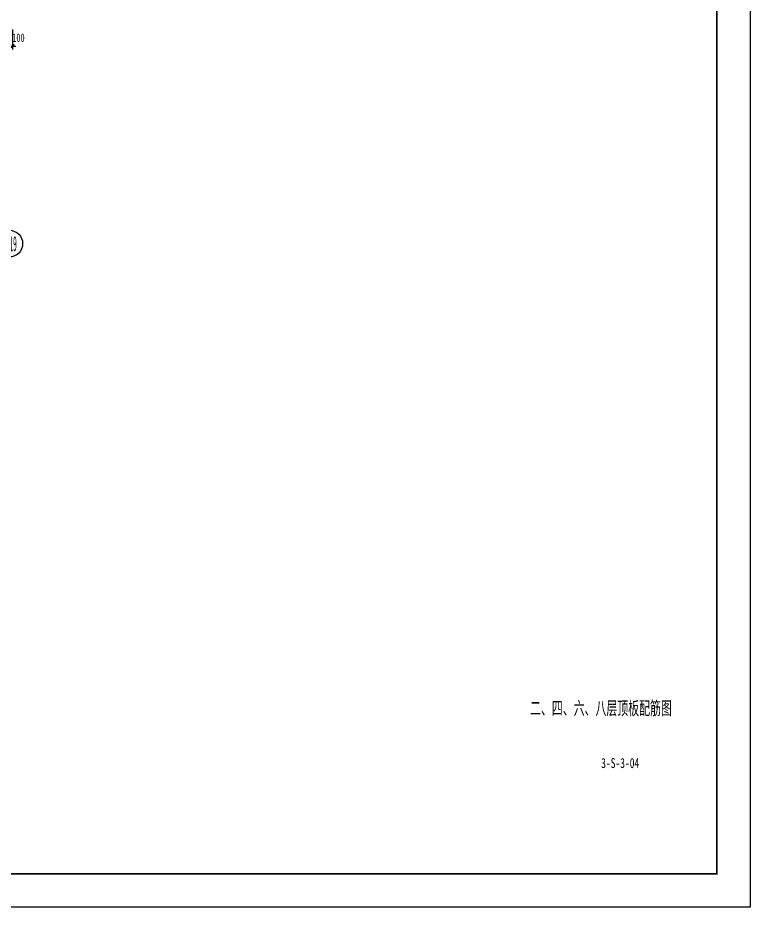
# Model space of a CAD drawing. Extents: x -3200779283 to -8106663, y 659664 to 1123462.
# Drawn here: x -8128646 to -8106663, y 739664 to 766370 of the extents above; entities that cross this region are included whole.
import ezdxf
from ezdxf.enums import TextEntityAlignment as Align

# ---------------------------------------------------------------- set-up
doc = ezdxf.new("R2010")
doc.units = 0
doc.header["$LTSCALE"] = 1000
doc.header["$MEASUREMENT"] = 0
doc.linetypes.add('DASH', pattern=[0.35, 0.25, -0.1])
doc.layers.get('Defpoints').update_dxf_attribs({"color": 30, "linetype": 'DASH'})
for name, color, linetype in [('3#-轴线$0$3#-轴号$0$A-ANNO-AXIS-CIRC', 3, 'Continuous'), ('3#-轴线$0$3#-轴号$0$A-ANNO-AXIS-TEXT', 7, 'Continuous'), ('3#-轴线$0$AXIS_TEXT', 7, 'Continuous'), ('3#4#5#$0$BORDER', 7, 'Continuous'), ('3#4#5#$0$S-DIMS-SLAB', 120, 'Continuous'), ('3#4#5#$0$S-PC-SLAB', 6, 'Continuous'), ('3#4#5#模板$0$BORDER', 7, 'Continuous'), ('S-ANNO-TEXT', 7, 'Continuous')]:
    doc.layers.add(name, color=color, linetype=linetype)
doc.styles.add('3#-轴线$0$3#-轴号$0$_TCH_AXIS', font='')
doc.styles.add('3#-轴线$0$COMPLEX', font='COMPLEX')
doc.styles.add('3#4#5#$0$楷体', font='', dxfattribs={"width": 0.7})
doc.styles.add('楷体GB312', font='', dxfattribs={"width": 0.8})
doc.styles.get('3#-轴线$0$3#-轴号$0$_TCH_AXIS').set_extended_font_data('SimSun')
doc.styles.get('3#4#5#$0$楷体').set_extended_font_data('KaiTi_GB2312')
doc.styles.get('楷体GB312').set_extended_font_data('楷体_GB2312')
doc.dimstyles.new('3#4#5#$0$TSSD_100_100', dxfattribs={"dimtxt": 250, "dimasz": 100, "dimexe": 100, "dimexo": 250, "dimgap": 100, "dimtad": 1, "dimdec": 0, "dimzin": 0, "dimdsep": 46, "dimtxsty": '3#4#5#$0$楷体', "dimblk": '3#4#5#$0$_ArchTick', "dimcen": 0, "dimdle": 100, "dimclrt": 7, "dimadec": 0, "dimazin": 0, "dimtfac": 1, "dimtdec": 0, "dimtix": 1, "dimtmove": 2, "dimatfit": 3, "dimfxl": 1, "dimtolj": 1, "dimtzin": 0, "dimarcsym": 0})

# ---------------------------------------------------------------- blocks, each defined once
blk = doc.blocks.new('3#4#5#$0$_ArchTick')
at = {"color": 0, "linetype": 'ByBlock', "const_width": 0.4}
blk.add_lwpolyline([(-0.5, -0.5), (0.5, 0.5)], dxfattribs=at)
blk = doc.blocks.new('*D969')
at = {"layer": '3#4#5#$0$S-DIMS-SLAB', "color": 0, "lineweight": -2, "transparency": 16777216}
for p, q in [((41899, -750), (41899, -1351)), ((41999, -750), (41999, -1351)), ((41899, -1251), (41799, -1251)), ((41899, -1251), (41999, -1251)), ((41999, -1251), (42099, -1251))]:
    blk.add_line(p, q, dxfattribs=at)
at = {"layer": 'Defpoints', "color": 0, "transparency": 16777216}
for p in [(41899, -500), (41999, -500), (41999, -1251)]:
    blk.add_point(p, dxfattribs=at)
at = {"layer": '3#4#5#$0$S-DIMS-SLAB', "color": 0, "lineweight": -2, "transparency": 16777216, "xscale": 100, "yscale": 100, "zscale": 100}
blk.add_blockref('3#4#5#$0$_ArchTick', (41899, -1251), dxfattribs=at)
at = {"layer": '3#4#5#$0$S-DIMS-SLAB', "color": 0, "lineweight": -2, "transparency": 16777216, "xscale": 100, "yscale": 100, "zscale": 100, "rotation": 180}
blk.add_blockref('3#4#5#$0$_ArchTick', (41999, -1251), dxfattribs=at)
at = {"layer": '3#4#5#$0$S-DIMS-SLAB', "color": 7, "transparency": 16777216, "insert": (42173, -1001), "char_height": 250, "attachment_point": 5, "style": '3#4#5#$0$楷体'}
blk.add_mtext('\\A1;100', dxfattribs=at)
blk = doc.blocks.new('3#-轴线$0$_AXISO')
blk.add_circle((0, 0), 0.5)
at = {"layer": '3#-轴线$0$AXIS_TEXT', "style": '3#-轴线$0$COMPLEX', "width": 1.041667}
blk.add_attdef('A', text='', height=0.56, dxfattribs=at).set_placement((-0.25, -0.28), (0.25, -0.28), align=Align.FIT)
blk = doc.blocks.new('3#-轴线$0$3#-轴号')
at = {"layer": '3#-轴线$0$3#-轴号$0$A-ANNO-AXIS-CIRC'}
ref = blk.add_blockref('3#-轴线$0$_AXISO', (41800, -18381.5), dxfattribs=dict(at, xscale=800, yscale=800, zscale=800))
ref.add_attrib('A', '3-19', dxfattribs={"layer": '3#-轴线$0$3#-轴号$0$A-ANNO-AXIS-TEXT', "height": 452.55, "style": '3#-轴线$0$3#-轴号$0$_TCH_AXIS', "width": 0.349609}).set_placement((41573.7, -18607.8), (42026.3, -18607.8), align=Align.FIT)
blk = doc.blocks.new('3#-轴线')
blk.add_blockref('3#-轴线$0$3#-轴号', (0, 0))
blk = doc.blocks.new('3#4#5#$0$A$C7C4D4DCF')
at = {"layer": '3#4#5#$0$S-DIMS-SLAB'}
dim = blk.add_linear_dim(base=(41999.4, -1251.4), p1=(41899, -500.2), p2=(41999.4, -500.2), dimstyle='3#4#5#$0$TSSD_100_100', dxfattribs=at)
dim.commit()
dim.dimension.update_dxf_attribs({"geometry": '*D969', "text_midpoint": (42172.6, -1001.4), "dimtype": 128})

msp = doc.modelspace()

# ---------------------------------------------------------------- linework, layer by layer
at = {"layer": '3#4#5#$0$BORDER'}
msp.add_lwpolyline([(-8190763, 739664), (-8190763, 799064), (-8106663, 799064), (-8106663, 739664)], close=True, dxfattribs=at)
at = {"layer": '3#4#5#$0$BORDER', "const_width": 50}
msp.add_lwpolyline([(-8188263, 740664), (-8188263, 798064), (-8107663, 798064), (-8107663, 740664)], close=True, dxfattribs=at)
at = {"layer": '3#4#5#模板$0$BORDER'}
msp.add_lwpolyline([(-8190763, 739664), (-8190763, 799064), (-8106663, 799064), (-8106663, 739664)], close=True, dxfattribs=at)
at = {"layer": '3#4#5#模板$0$BORDER', "const_width": 50}
msp.add_lwpolyline([(-8188263, 740664), (-8188263, 798064), (-8107663, 798064), (-8107663, 740664)], close=True, dxfattribs=at)

# ---------------------------------------------------------------- block references
msp.add_blockref('3#-轴线', (-8170700, 777970))
at = {"layer": '3#4#5#$0$S-PC-SLAB', "color": 1}
msp.add_blockref('3#4#5#$0$A$C7C4D4DCF', (-8170800, 766770), dxfattribs=at)

# ---------------------------------------------------------------- texts
at = {"layer": 'S-ANNO-TEXT', "style": '楷体GB312', "width": 0.6}
msp.add_text('二、四、六、八层顶板配筋图', height=400, dxfattribs=at).set_placement((-8113271, 745322), align=Align.BOTTOM_LEFT)
at = {"layer": 'S-ANNO-TEXT', "style": '楷体GB312', "width": 0.7}
msp.add_text('3-S-3-04', height=300, dxfattribs=at).set_placement((-8111136, 743843, 0))

doc.saveas('drawing.dxf')
